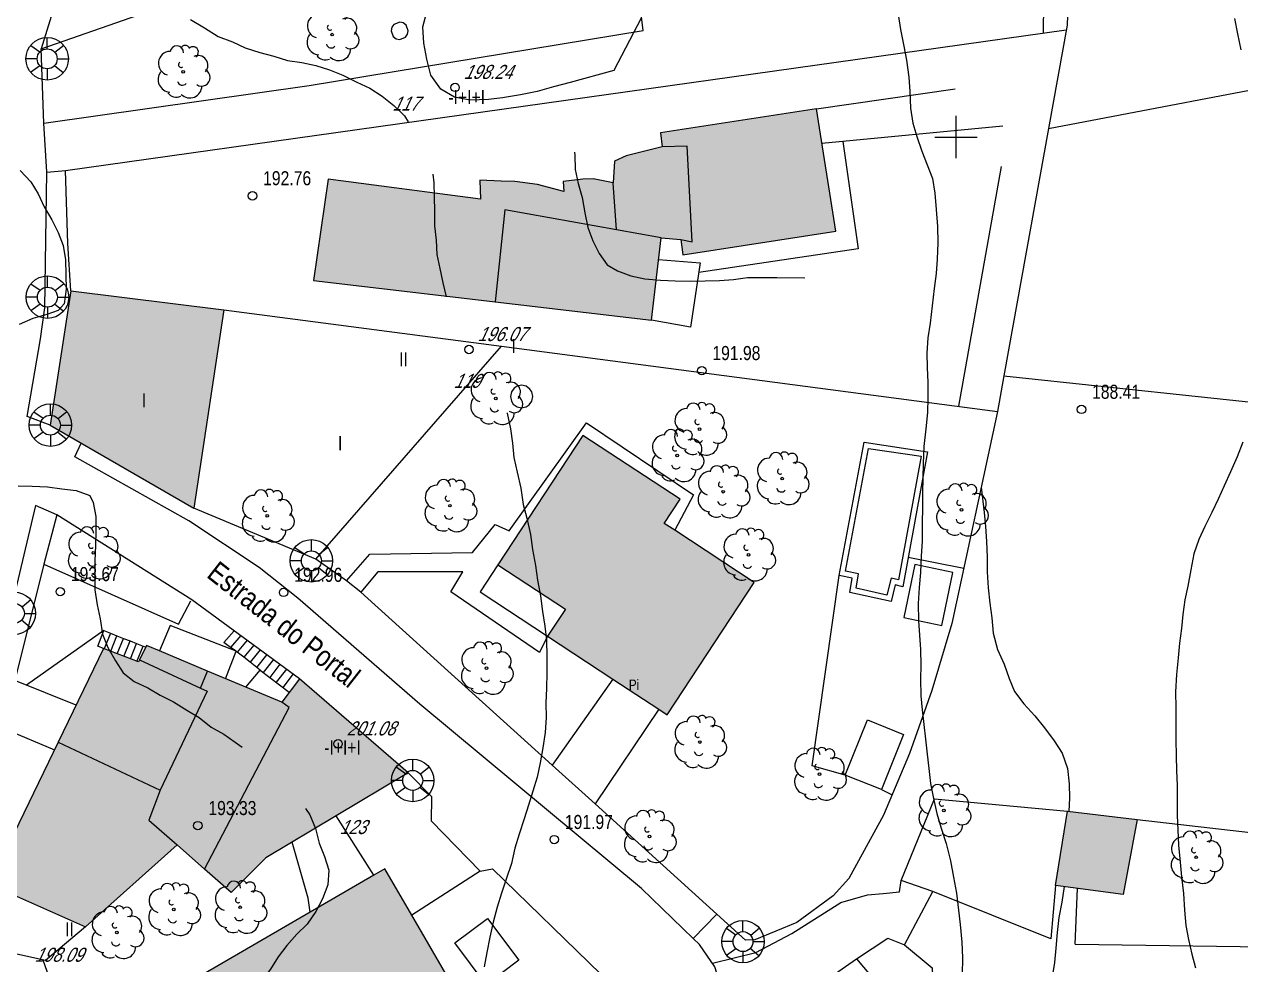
# Model space of a CAD drawing. Header units: metres. Extents: x 523256 to 524015, y 4669220 to 4669814.
# Drawn here: x 523333.8 to 523420.2, y 4669541.2 to 4669608 of the extents above; entities that cross this region are included whole.
import ezdxf

# ---------------------------------------------------------------- set-up
doc = ezdxf.new("R2010")
doc.units = ezdxf.units.M
doc.header["$MEASUREMENT"] = 0
for name, color, linetype in [('031006 Cota terreno', 9, 'Continuous'), ('031007 Cota edificio', 7, 'Continuous'), ('032011 Curva cada 1 m', 40, 'Continuous'), ('032015 Curva cada 5 m', 34, 'Continuous'), ('033006 Texto cota terreno', 9, 'Continuous'), ('033007 Texto cota edificio', 9, 'Continuous'), ('042013 Piscina', 4, 'Continuous'), ('052001 Edificacion', 2, 'Continuous'), ('052004 Porche Tejavana', 7, 'Continuous'), ('052006 Division alturas', 9, 'Continuous'), ('052007 Medianera principal', 7, 'Continuous'), ('052016 Cobertizo', 7, 'Continuous'), ('052020 Edificacion alero', 2, 'Continuous'), ('052027 Edificacion por pie_alero', 2, 'Continuous'), ('052028 Edificacion pie nuevo', 2, 'Continuous'), ('053000 Textos varios', 7, 'Continuous'), ('053006 Texto altura edificio', 7, 'Continuous'), ('053009 Texto altura edificio predominante', 7, 'Continuous'), ('063001 Texto via urbana', 7, 'Continuous'), ('063002 Texto portal', 7, 'Continuous'), ('072001 Borde aglomerado u hormigon', 7, 'Continuous'), ('072003 Camino', 7, 'Continuous'), ('072004 Bordillo Acera', 1, 'Continuous'), ('072013 Escaleras', 1, 'Continuous'), ('072027 Pavimento', 9, 'Continuous'), ('082001 Valla Alambrada', 7, 'ALAMBRADA'), ('082002 Muro Tapia', 6, 'Continuous'), ('082003 Puerta', 7, 'Continuous'), ('082009 Linde Antigua', 104, 'Continuous'), ('101001 Arbol', 3, 'Continuous'), ('102002 Zona arbolada', 3, 'MASA'), ('102006 Seto', 3, 'SETO'), ('112006 Deposito', 7, 'Continuous'), ('141001 Farola baculo', 7, 'Continuous'), ('990001 Sombreados', 7, 'Continuous'), ('992007 Cuadricula', 7, 'Continuous')]:
    doc.layers.add(name, color=color, linetype=linetype)
doc.styles.get("Standard").update_dxf_attribs({"font": 'arial.ttf'})
doc.linetypes.add('ALAMBRADA', pattern='A,3,[131,GEOGRAMA.SHX,S=0.5,R=0,X=0,Y=0],3', length=6)
doc.linetypes.add('MASA', pattern='A,0.0001,[130,GEOGRAMA.SHX,S=0.5,R=180,X=0,Y=0],-2.9', length=2.9001)
doc.linetypes.add('SETO', pattern='A,0,-1.2,1,[135,GEOGRAMA.SHX,S=0.4,R=0,X=0.5,Y=-0.5],1', length=3.2)

# ---------------------------------------------------------------- blocks, each defined once
blk = doc.blocks.new('COTAP')
at = {"color": 0}
blk.add_circle((0, 0), 0.3, dxfattribs=at)
blk = doc.blocks.new('ARBOL')
at = {"color": 0}
blk.add_circle((0, 0), 0.0939, dxfattribs=at)
for centre, radius, start, end in [((-0.448, 1.368), 0.48, 359.28777, 173.60777), ((0.156, 1.551), 0.336, 23.15651, 160.46651), ((0.701, 1.409), 0.384, 301.57804, 139.32804), ((-0.902, 0.61), 0.852, 92.28, 254.58), ((1.05, 0.46), 0.708, 319.85562, 114.76562), ((-0.146, 0.514), 0.192, 119.14, 310.56), ((1.31, -0.398), 0.612, 235.52754, 62.02753), ((-0.89, -0.542), 0.888, 142.64, 266.54), ((-0.062, -0.614), 0.336, 189.64, 323.88), ((-0.482, -1.082), 0.72, 213.78, 295.32), ((0.478, -0.998), 0.852, 224.67, 0.24)]:
    blk.add_arc(centre, radius, start, end, dxfattribs=at)
blk = doc.blocks.new('FAROLAG')
at = {"color": 0}
for p, q in [((-1.169, 0.956), (-0.51, 0.49)), ((0, 0.71), (0, 1.51)), ((1.173, 0.95), (0.553, 0.446)), ((-0.71, 0), (-1.51, 0)), ((0.71, 0), (1.51, 0)), ((-1.173, -0.95), (-0.51, -0.48)), ((0, -0.71), (0, -1.51)), ((1.127, -1.005), (0.511, -0.493))]:
    blk.add_line(p, q, dxfattribs=at)
for radius in [1.51, 0.71]:
    blk.add_circle((0, 0), radius, dxfattribs=at)

msp = doc.modelspace()

# ---------------------------------------------------------------- hatches: boundary and pattern name
at = {"layer": '990001 Sombreados', "true_color": 0xafafaf}
for points in [[(523355.37849, 4669597.02038), (523354.34849, 4669589.82038), (523378.35849, 4669586.99038), (523379.03849, 4669592.85038), (523380.44849, 4669592.72038), (523380.57849, 4669591.64038), (523391.45849, 4669593.31038), (523390.07849, 4669602.01038), (523379.00849, 4669600.31038), (523379.11849, 4669599.31038), (523376.56849, 4669598.67038), (523375.72849, 4669598.29038), (523375.63849, 4669596.74038), (523374.21849, 4669597.03038), (523373.48849, 4669597.02038), (523372.08849, 4669596.84038), (523372.11849, 4669596.14038), (523370.25849, 4669596.64038), (523368.65849, 4669596.84038), (523367.67849, 4669596.88038), (523366.15849, 4669596.94038), (523366.20849, 4669595.60038)], [(523345.83849, 4669573.64038), (523335.63849, 4669579.54038), (523337.10849, 4669589.07038), (523347.97849, 4669587.74038), (523345.95849, 4669574.43038)], [(523380.01849, 4669572.07038), (523379.26849, 4669572.56038), (523380.38849, 4669574.27038), (523373.48849, 4669578.81038), (523367.44849, 4669569.61038), (523372.23849, 4669566.47038), (523370.97849, 4669564.54038), (523375.61849, 4669561.50038), (523378.86849, 4669559.36038), (523379.46849, 4669558.96038), (523385.64849, 4669568.37038)], [(523343.44849, 4669553.60038), (523346.77849, 4669560.65038), (523346.30707, 4669560.86698), (523341.96702, 4669562.86106), (523341.89849, 4669562.72038), (523339.42849, 4669563.67038), (523336.19648, 4669557.01133)], [(523346.81033, 4669562.07479), (523346.30707, 4669560.86698), (523341.96702, 4669562.86106), (523342.46849, 4669563.89038), (523343.38849, 4669563.51038)], [(523346.30707, 4669560.86698), (523346.77849, 4669560.65038), (523343.44849, 4669553.60038), (523342.63849, 4669551.48038), (523344.64849, 4669549.73038), (523346.59775, 4669548.00896), (523352.61849, 4669559.49038), (523352.08849, 4669559.86038), (523346.81033, 4669562.07479)], [(523352.08849, 4669559.86038), (523353.35849, 4669561.53038), (523361.07849, 4669554.85038), (523360.94849, 4669554.78038), (523350.95849, 4669548.80038), (523348.49849, 4669546.33038), (523346.59775, 4669548.00896), (523352.61849, 4669559.49038)], [(523344.64849, 4669549.73038), (523338.14849, 4669543.90038), (523331.30849, 4669546.94038), (523336.19648, 4669557.01133), (523343.44849, 4669553.60038), (523342.63849, 4669551.48038)], [(523412.85849, 4669551.53038), (523407.91849, 4669552.13038), (523407.06849, 4669546.84038), (523411.86849, 4669546.21038)], [(523359.40849, 4669548.03038), (523358.62849, 4669547.57038), (523346.51849, 4669540.55038), (523347.63849, 4669538.68038), (523350.50849, 4669533.86038), (523351.50849, 4669532.18038), (523359.66849, 4669536.91038), (523359.10849, 4669537.87038), (523363.24849, 4669540.27038), (523363.74849, 4669540.56038), (523361.31849, 4669544.73038)]]:
    msp.add_hatch(color=253, dxfattribs=at).paths.add_polyline_path(points, flags=0)

# ---------------------------------------------------------------- linework, layer by layer
at = {"layer": '032011 Curva cada 1 m'}
for points, elevation in [([(523345.61, 4669608.36), (523346.6, 4669607.76), (523347.58, 4669607.15), (523348.58, 4669606.77), (523349.49, 4669606.34), (523350.53, 4669606.01), (523351.52, 4669605.74), (523352.49, 4669605.43), (523353.52, 4669605.29), (523354.51, 4669605.09), (523355.47, 4669604.79), (523356.42, 4669604.39), (523357.43, 4669603.9), (523358.35, 4669603.47), (523359.23, 4669602.91), (523360.04, 4669602.24), (523360.81, 4669601.5), (523361.07, 4669601.08)], 192), ([(523395.88, 4669608.7), (523396.06, 4669607.64), (523396.28, 4669606.47), (523396.48, 4669605.47), (523396.65, 4669604.26), (523396.71, 4669603.23), (523396.75, 4669602.05), (523396.92, 4669601), (523397.22, 4669600.04), (523397.57, 4669598.99), (523397.95, 4669598.02), (523398.33, 4669597.06), (523398.48, 4669596.02), (523398.59, 4669594.86), (523398.68, 4669593.66), (523398.7, 4669592.5), (523398.65, 4669591.34), (523398.59, 4669590.3), (523398.45, 4669589.24), (523398.3, 4669588.02), (523398.15, 4669586.79), (523398, 4669585.74), (523397.92, 4669584.66), (523397.95, 4669583.63), (523397.99, 4669582.58), (523398, 4669581.48), (523397.96, 4669580.44), (523397.84, 4669579.28), (523397.7, 4669578.03), (523397.65, 4669576.82), (523397.64, 4669575.79), (523397.62, 4669574.74), (523397.61, 4669573.73), (523397.6, 4669572.52), (523397.58, 4669571.29), (523397.52, 4669570.23), (523397.47, 4669569.08), (523397.38, 4669568.01), (523397.31, 4669566.87), (523397.33, 4669565.64), (523397.4, 4669564.62), (523397.48, 4669563.6), (523397.5, 4669562.5), (523397.48, 4669561.5), (523397.49, 4669560.32), (523397.59, 4669559.31), (523397.71, 4669558.27), (523397.82, 4669557.24), (523397.94, 4669556.16), (523398.06, 4669555.16), (523398.18, 4669554.09), (523398.4, 4669553.01), (523398.64, 4669551.95), (523398.93, 4669550.9), (523399.3, 4669549.82), (523399.6, 4669548.58), (523399.82, 4669547.42), (523400.04, 4669546.29), (523400.16, 4669545.09), (523400.28, 4669544.06), (523400.4, 4669542.82), (523400.45, 4669541.7), (523400.44, 4669540.52)], 189), ([(523419.77, 4669608.43), (523419.99, 4669607.33), (523420.23, 4669606.2)], 188), ([(523372.88, 4669598.92), (523372.91, 4669598.72), (523372.93, 4669597.69), (523373.15, 4669596.71), (523373.43, 4669595.71), (523373.62, 4669594.63), (523373.84, 4669593.59), (523374.18, 4669592.64), (523374.63, 4669591.74), (523375.21, 4669590.92), (523375.93, 4669590.51), (523376.88, 4669590.14), (523377.89, 4669589.94), (523379, 4669589.84), (523380.05, 4669589.78), (523381.14, 4669589.77), (523382.17, 4669589.78), (523383.19, 4669589.82), (523384.19, 4669589.89), (523385.19, 4669590.02), (523386.26, 4669590.02), (523387.27, 4669590.02), (523389.26, 4669590.01)], 191), ([(523333.51, 4669597.63), (523334.25, 4669596.82), (523334.79, 4669595.96), (523335.2, 4669595.05), (523335.74, 4669594.13), (523336.2, 4669593.23), (523336.56, 4669592.29), (523336.73, 4669591.29), (523336.75, 4669590.21), (523336.76, 4669589.19), (523336.63, 4669588.16), (523336.19, 4669587.69), (523335.4, 4669587.39), (523334.39, 4669587.11), (523333.42, 4669586.68)], 193), ([(523362.82, 4669597.37), (523362.9, 4669596.75), (523362.92, 4669595.75), (523362.93, 4669594.74), (523362.94, 4669593.7), (523363.06, 4669592.67), (523363.1, 4669591.65), (523363.32, 4669590.67), (523363.52, 4669589.65), (523363.76, 4669588.66)], 192), ([(523368.09, 4669580.42), (523368.1, 4669580.4), (523368.35, 4669579.27), (523368.49, 4669578.27), (523368.58, 4669577.25), (523368.81, 4669576.2), (523369.08, 4669575.07), (523369.23, 4669573.91), (523369.5, 4669572.93), (523369.77, 4669571.78), (523369.91, 4669570.7), (523370.11, 4669569.57), (523370.26, 4669568.52), (523370.46, 4669567.42), (523370.62, 4669566.31), (523370.79, 4669565.26), (523370.89, 4669564.26), (523370.92, 4669563.11), (523370.93, 4669561.98), (523370.9, 4669560.84), (523370.86, 4669559.82), (523370.87, 4669558.77), (523370.8, 4669557.7), (523370.63, 4669556.62), (523370.45, 4669555.55), (523370.24, 4669554.53), (523369.93, 4669553.53), (523369.61, 4669552.55), (523369.31, 4669551.58), (523368.95, 4669550.48), (523368.65, 4669549.49), (523368.4, 4669548.39), (523368.04, 4669547.29), (523367.69, 4669546.29), (523367.39, 4669545.31), (523367.11, 4669544.23), (523366.86, 4669543.18), (523366.66, 4669542.09), (523366.47, 4669541.06)], 192), ([(523420.38, 4669578.33), (523419.97, 4669577.29), (523419.5, 4669576.22), (523419.05, 4669575.24), (523418.62, 4669574.29), (523418.18, 4669573.34), (523417.67, 4669572.35), (523417.24, 4669571.42), (523416.89, 4669570.4), (523416.67, 4669569.27), (523416.47, 4669568.11), (523416.26, 4669567.12), (523416.1, 4669566.1), (523416.01, 4669565.1), (523415.88, 4669564.06), (523415.79, 4669563.01), (523415.67, 4669561.83), (523415.58, 4669560.6), (523415.61, 4669559.47), (523415.61, 4669558.31), (523415.62, 4669557.18), (523415.63, 4669556.06), (523415.67, 4669554.98), (523415.7, 4669553.96), (523415.71, 4669552.81), (523415.71, 4669551.8), (523415.75, 4669550.8), (523415.81, 4669549.71), (523415.92, 4669548.5), (523416.02, 4669547.45), (523416.15, 4669546.26), (523416.24, 4669545.08), (523416.33, 4669544), (523416.51, 4669543), (523416.75, 4669541.97), (523417.01, 4669540.98)], 188), ([(523333.35, 4669575.24), (523334.35, 4669575.21), (523335.45, 4669575.16), (523336.47, 4669575.02), (523337.47, 4669574.9), (523338.46, 4669574.54), (523338.69, 4669574.05), (523338.88, 4669573.04), (523338.87, 4669572.04), (523338.85, 4669571), (523338.81, 4669569.89), (523338.8, 4669568.87), (523338.81, 4669567.85), (523338.96, 4669566.78), (523339.18, 4669565.77), (523339.35, 4669564.7), (523339.73, 4669563.75), (523340.28, 4669562.79), (523340.82, 4669561.94), (523341.6, 4669561.33), (523342.58, 4669560.88), (523343.44, 4669560.37), (523344.39, 4669559.88), (523345.34, 4669559.29), (523346.23, 4669558.78), (523347.07, 4669558.09), (523347.97, 4669557.6), (523348.78, 4669557.01), (523349.28, 4669556.67)], 193), ([(523353.77, 4669552.32), (523354.07, 4669551.85), (523354.48, 4669550.88), (523354.75, 4669549.85), (523355.13, 4669548.91), (523355.43, 4669547.93), (523355.36, 4669546.88), (523354.99, 4669545.89), (523354.5, 4669545), (523353.89, 4669544.09), (523353.15, 4669543.37), (523352.45, 4669542.57), (523351.84, 4669541.76), (523351.28, 4669540.89), (523350.64, 4669540.06), (523350, 4669539.16), (523349.3, 4669538.35), (523348.77, 4669537.46), (523348.47, 4669536.44), (523348.27, 4669535.42), (523348.18, 4669534.38), (523348.29, 4669533.27), (523348.36, 4669532.17), (523348.41, 4669531.95)], 193)]:
    msp.add_lwpolyline(points, dxfattribs=dict(at, elevation=elevation))
at = {"layer": '032015 Curva cada 5 m'}
for points, elevation in [([(523401.78849, 4669575.14038), (523401.98849, 4669573.33038), (523402.09849, 4669572.33038), (523402.16849, 4669571.28038), (523402.20849, 4669570.16038), (523402.21849, 4669569.11038), (523402.27849, 4669567.98038), (523402.39849, 4669566.90038), (523402.53849, 4669565.85038), (523402.63849, 4669564.76038), (523402.93849, 4669563.61038), (523403.41849, 4669562.55038), (523403.77849, 4669561.55038), (523404.15849, 4669560.62038), (523404.81849, 4669559.75038), (523405.59849, 4669558.88038), (523406.27849, 4669558.03038), (523406.96849, 4669557.12038), (523407.53849, 4669556.25038), (523407.91849, 4669555.15038), (523408.03849, 4669554.05038), (523408.04849, 4669553.04038), (523407.99849, 4669552.12038)], 190), ([(523339.44849, 4669564.95038), (523333.94849, 4669561.08038)], 195), ([(523354.10849, 4669544.94038), (523353.95849, 4669545.95038), (523352.82849, 4669549.92038)], 195), ([(523407.68849, 4669546.76038), (523407.50849, 4669545.66038), (523407.30849, 4669544.56038), (523407.18849, 4669543.50038), (523407.08849, 4669542.38038), (523406.99849, 4669541.38038), (523406.82849, 4669540.34038), (523406.58849, 4669539.41038)], 190)]:
    msp.add_lwpolyline(points, dxfattribs=dict(at, elevation=elevation))
at = {"layer": '042013 Piscina', "flags": 128}
msp.add_lwpolyline([(523392.13849, 4669569.16038), (523393.76849, 4669577.89038), (523397.51849, 4669577.33038), (523395.90849, 4669568.54038), (523395.38849, 4669568.67038), (523395.08849, 4669567.46038), (523392.88849, 4669567.96038), (523393.05849, 4669568.98038), (523392.13849, 4669569.16038)], dxfattribs=at)
at = {"layer": '052001 Edificacion', "flags": 128}
for points in [[(523337.10849, 4669589.07038), (523335.63849, 4669579.54038), (523345.83849, 4669573.64038)], [(523407.91849, 4669552.13038), (523412.85849, 4669551.53038)]]:
    msp.add_lwpolyline(points, dxfattribs=at)
at = {"layer": '052004 Porche Tejavana', "flags": 128}
for points in [[(523378.85849, 4669591.31038), (523381.81849, 4669591.06038), (523381.12849, 4669586.50038), (523378.35849, 4669586.99038)], [(523367.44849, 4669569.61038), (523366.18849, 4669567.69038), (523370.97849, 4669564.54038)], [(523337.47849, 4669559.64038), (523333.11849, 4669561.41038), (523332.45849, 4669557.95038), (523335.93849, 4669556.48038)], [(523396.25849, 4669557.57038), (523394.69849, 4669553.66038), (523392.12849, 4669554.68038), (523393.69849, 4669558.60038), (523396.25849, 4669557.57038)], [(523366.69849, 4669544.50038), (523368.93849, 4669541.53038), (523366.61849, 4669539.78038), (523364.37849, 4669542.76038), (523366.69849, 4669544.50038)]]:
    msp.add_lwpolyline(points, dxfattribs=at)
at = {"layer": '052006 Division alturas', "flags": 128}
for points in [[(523380.44849, 4669592.72038), (523381.25849, 4669592.56038), (523380.89849, 4669599.35038), (523379.11849, 4669599.31038)], [(523375.86849, 4669593.42038), (523375.63849, 4669596.74038)], [(523379.03849, 4669592.85038), (523367.92849, 4669594.84038), (523367.24849, 4669588.30038)]]:
    msp.add_lwpolyline(points, dxfattribs=at)
at = {"layer": '052007 Medianera principal', "flags": 128}
for points in [[(523341.96702, 4669562.86106), (523346.30707, 4669560.86698)], [(523346.30707, 4669560.86698), (523346.81033, 4669562.07479)], [(523346.30707, 4669560.86698), (523346.77849, 4669560.65038), (523343.44849, 4669553.60038)], [(523346.59775, 4669548.00896), (523352.61849, 4669559.49038), (523352.08849, 4669559.86038)], [(523336.19648, 4669557.01133), (523343.44849, 4669553.60038)], [(523343.44849, 4669553.60038), (523342.63849, 4669551.48038), (523344.64849, 4669549.73038)]]:
    msp.add_lwpolyline(points, dxfattribs=at)
at = {"layer": '052016 Cobertizo', "flags": 128}
for points in [[(523397.07849, 4669569.63038), (523396.28849, 4669565.88038), (523398.98849, 4669565.31038), (523399.77849, 4669569.06038), (523397.07849, 4669569.63038)], [(523348.09849, 4669561.53038), (523348.84849, 4669563.48038), (523344.16849, 4669565.30038), (523343.38849, 4669563.51038)], [(523349.53849, 4669560.92038), (523350.54849, 4669562.13038), (523352.61849, 4669560.56038)], [(523392.92849, 4669541.63038), (523395.16849, 4669538.96038), (523392.67849, 4669536.78038), (523390.10849, 4669539.66038), (523392.92849, 4669541.63038)]]:
    msp.add_lwpolyline(points, dxfattribs=at)
at = {"layer": '052020 Edificacion alero', "flags": 128}
for points in [[(523355.37849, 4669597.02038), (523354.34849, 4669589.82038), (523378.35849, 4669586.99038), (523379.03849, 4669592.85038), (523380.44849, 4669592.72038), (523380.57849, 4669591.64038), (523391.45849, 4669593.31038), (523390.07849, 4669602.01038), (523379.00849, 4669600.31038), (523379.11849, 4669599.31038), (523376.56849, 4669598.67038), (523375.72849, 4669598.29038), (523375.63849, 4669596.74038), (523374.21849, 4669597.03038), (523373.48849, 4669597.02038), (523372.08849, 4669596.84038), (523372.11849, 4669596.14038), (523370.25849, 4669596.64038), (523368.65849, 4669596.84038), (523367.67849, 4669596.88038), (523366.15849, 4669596.94038), (523366.20849, 4669595.60038), (523355.37849, 4669597.02038)], [(523346.81033, 4669562.07479), (523343.38849, 4669563.51038)], [(523352.08849, 4669559.86038), (523346.81033, 4669562.07479)], [(523353.35849, 4669561.53038), (523352.08849, 4669559.86038)], [(523360.94849, 4669554.78038), (523350.95849, 4669548.80038), (523348.49849, 4669546.33038), (523346.59775, 4669548.00896)], [(523344.64849, 4669549.73038), (523338.14849, 4669543.90038)], [(523346.59775, 4669548.00896), (523344.64849, 4669549.73038)]]:
    msp.add_lwpolyline(points, dxfattribs=at)
at = {"layer": '052027 Edificacion por pie_alero', "flags": 128}
for points in [[(523337.10849, 4669589.07038), (523347.97849, 4669587.74038), (523345.95849, 4669574.43038), (523345.83849, 4669573.64038)], [(523380.01849, 4669572.07038), (523379.26849, 4669572.56038), (523380.38849, 4669574.27038), (523373.48849, 4669578.81038), (523367.44849, 4669569.61038), (523372.23849, 4669566.47038), (523370.97849, 4669564.54038), (523375.61849, 4669561.50038), (523378.86849, 4669559.36038), (523379.46849, 4669558.96038), (523385.64849, 4669568.37038), (523380.01849, 4669572.07038)], [(523412.85849, 4669551.53038), (523411.86849, 4669546.21038), (523407.06849, 4669546.84038), (523407.91849, 4669552.13038)], [(523359.40849, 4669548.03038), (523358.62849, 4669547.57038), (523346.51849, 4669540.55038), (523347.63849, 4669538.68038), (523350.50849, 4669533.86038), (523351.50849, 4669532.18038), (523359.66849, 4669536.91038), (523359.10849, 4669537.87038), (523363.24849, 4669540.27038), (523363.74849, 4669540.56038), (523361.31849, 4669544.73038), (523359.40849, 4669548.03038)]]:
    msp.add_lwpolyline(points, dxfattribs=at)
at = {"layer": '052028 Edificacion pie nuevo', "flags": 128}
for points in [[(523341.96702, 4669562.86106), (523341.89849, 4669562.72038), (523339.42849, 4669563.67038), (523336.19648, 4669557.01133)], [(523343.38849, 4669563.51038), (523342.46849, 4669563.89038), (523341.96702, 4669562.86106)], [(523360.94849, 4669554.78038), (523361.07849, 4669554.85038), (523353.35849, 4669561.53038)], [(523336.19648, 4669557.01133), (523331.30849, 4669546.94038), (523338.14849, 4669543.90038)]]:
    msp.add_lwpolyline(points, dxfattribs=at)
at = {"layer": '072001 Borde aglomerado u hormigon', "flags": 128}
for points in [[(523335.63849, 4669579.54038), (523334.00849, 4669580.16038), (523334.94849, 4669585.67038), (523335.24849, 4669587.87038), (523335.38849, 4669597.51038)], [(523381.31246, 4669543.07445), (523377.65849, 4669546.63038), (523361.88849, 4669559.71038), (523353.22849, 4669567.24038), (523350.48849, 4669569.43038), (523345.47849, 4669572.74038), (523337.37849, 4669577.29038), (523337.83849, 4669578.27038)], [(523381.31246, 4669543.07445), (523382.99849, 4669544.80038)], [(523384.55849, 4669535.20038), (523383.66849, 4669538.51038), (523382.86849, 4669541.06038), (523381.75849, 4669542.64038), (523381.31246, 4669543.07445)]]:
    msp.add_lwpolyline(points, dxfattribs=at)
at = {"layer": '072003 Camino', "flags": 128}
msp.add_lwpolyline([(523382.69849, 4669541.31038), (523385.77849, 4669542.08038), (523388.33849, 4669543.42038), (523391.81849, 4669545.63038), (523393.69849, 4669546.17038), (523394.80849, 4669546.26038), (523395.98849, 4669546.38038), (523396.09849, 4669547.20038)], dxfattribs=at)
at = {"layer": '072004 Bordillo Acera', "flags": 128}
for points in [[(523356.68849, 4669568.47038), (523358.34849, 4669570.37038), (523365.62849, 4669570.50038), (523367.25849, 4669572.49038), (523368.24849, 4669572.04038), (523373.74849, 4669579.70038), (523381.33849, 4669574.60038), (523380.01849, 4669572.07038)], [(523391.68849, 4669568.85038), (523393.45849, 4669578.33038), (523397.96849, 4669577.65038), (523396.21849, 4669568.06038), (523395.66849, 4669568.20038), (523395.37849, 4669567.00038), (523392.44849, 4669567.66038), (523392.61849, 4669568.67038), (523391.68849, 4669568.85038)], [(523336.09849, 4669573.16038), (523334.58849, 4669573.84038), (523329.08849, 4669550.69038), (523326.50849, 4669539.38038), (523323.97849, 4669526.85038), (523321.44849, 4669519.14038), (523316.40849, 4669503.48038), (523310.64849, 4669484.68038), (523305.56849, 4669478.01038), (523304.53849, 4669474.50038), (523301.76849, 4669461.42038), (523299.98849, 4669451.13038), (523299.35849, 4669447.07038), (523299.16849, 4669443.63038), (523299.21849, 4669440.40038), (523299.49849, 4669437.39038), (523300.38849, 4669434.48038), (523301.88849, 4669435.14038)], [(523335.17849, 4669569.67038), (523333.11849, 4669561.41038)], [(523370.97849, 4669564.54038), (523370.39849, 4669563.38038), (523364.09849, 4669567.69038), (523364.94849, 4669569.11038), (523358.91849, 4669569.13038), (523357.70849, 4669567.67038)]]:
    msp.add_lwpolyline(points, dxfattribs=at)
at = {"layer": '072013 Escaleras', "flags": 128}
for points in [[(523339.90849, 4669564.76038), (523339.46849, 4669563.66038), (523339.00849, 4669563.84038), (523339.44849, 4669564.95038), (523339.90849, 4669564.76038)], [(523339.90849, 4669564.76038), (523340.37849, 4669564.58038)], [(523339.93849, 4669563.48038), (523340.37849, 4669564.58038)], [(523340.37849, 4669564.58038), (523340.83849, 4669564.39038)], [(523340.39849, 4669563.30038), (523340.83849, 4669564.39038)], [(523340.83849, 4669564.39038), (523341.30849, 4669564.21038)], [(523340.86849, 4669563.11038), (523341.30849, 4669564.21038)], [(523341.30849, 4669564.21038), (523341.76849, 4669564.03038)], [(523348.45143, 4669563.75562), (523347.96849, 4669564.09038), (523348.69849, 4669564.94038)], [(523349.16849, 4669564.60038), (523348.45143, 4669563.75562)], [(523349.62849, 4669564.26038), (523348.92864, 4669563.41673)], [(523341.32849, 4669562.93038), (523341.76849, 4669564.03038)], [(523341.76849, 4669564.03038), (523342.23849, 4669563.84038)], [(523341.79849, 4669562.75038), (523342.23849, 4669563.84038)], [(523342.23849, 4669563.84038), (523342.40849, 4669563.78038)], [(523348.45143, 4669563.75562), (523348.43849, 4669563.74038)], [(523348.92864, 4669563.41673), (523348.84849, 4669563.48038), (523348.45143, 4669563.75562)], [(523348.92864, 4669563.41673), (523348.89849, 4669563.38038)], [(523349.3869, 4669563.05283), (523348.92864, 4669563.41673)], [(523350.09849, 4669563.92038), (523349.3869, 4669563.05283)], [(523350.55849, 4669563.58038), (523349.83923, 4669562.69362)], [(523349.3869, 4669563.05283), (523349.36849, 4669563.03038)], [(523349.83923, 4669562.69362), (523349.3869, 4669563.05283)], [(523349.83923, 4669562.69362), (523349.82849, 4669562.68038)], [(523350.54849, 4669562.13038), (523349.83923, 4669562.69362)], [(523351.02849, 4669563.24038), (523350.29849, 4669562.33038)], [(523351.49849, 4669562.89038), (523350.75849, 4669561.97038)], [(523351.95849, 4669562.55038), (523351.22849, 4669561.62038)], [(523352.42849, 4669562.21038), (523351.68849, 4669561.27038)], [(523352.88849, 4669561.87038), (523352.15849, 4669560.91038)]]:
    msp.add_lwpolyline(points, dxfattribs=at)
at = {"layer": '072027 Pavimento', "flags": 128}
for points in [[(523335.17849, 4669601.00038), (523354.02849, 4669603.66038), (523377.75849, 4669607.58038), (523377.53849, 4669609.50038), (523378.53849, 4669609.84038), (523376.11849, 4669617.04038), (523391.84849, 4669622.81038), (523397.16849, 4669623.79038), (523398.09849, 4669615.75038), (523406.27849, 4669615.85038), (523406.17849, 4669607.39038)], [(523391.95849, 4669599.69038), (523393.04849, 4669592.07038), (523381.71849, 4669590.38038)], [(523396.59849, 4669570.16038), (523400.54849, 4669569.39038)], [(523392.12849, 4669554.68038), (523389.77849, 4669555.35038), (523391.68849, 4669568.85038)], [(523394.69849, 4669553.66038), (523395.46849, 4669553.29038)], [(523366.18849, 4669547.85038), (523361.31849, 4669544.73038)], [(523408.44849, 4669542.67038), (523408.62849, 4669546.63038)]]:
    msp.add_lwpolyline(points, dxfattribs=at)
at = {"layer": '082001 Valla Alambrada', "flags": 128}
for points in [[(523344.41849, 4669619.87038), (523337.82849, 4669615.47038), (523334.98849, 4669606.28038), (523372.12849, 4669619.23038)], [(523400.18849, 4669580.88038), (523403.22849, 4669597.91038)]]:
    msp.add_lwpolyline(points, dxfattribs=at)
at = {"layer": '082002 Muro Tapia', "flags": 128}
for points in [[(523408.14849, 4669624.44038), (523408.35849, 4669621.26038), (523407.88849, 4669607.94038), (523406.55849, 4669600.62038), (523403.38849, 4669583.03038), (523402.93849, 4669580.52038)], [(523335.38849, 4669597.51038), (523336.71849, 4669597.63038), (523407.82849, 4669607.62038)], [(523335.17849, 4669601.00038), (523334.98849, 4669606.28038)], [(523337.10849, 4669589.07038), (523336.89849, 4669592.45038)], [(523347.97849, 4669587.74038), (523367.68849, 4669585.15038)], [(523371.30849, 4669555.39038), (523357.70849, 4669567.67038), (523356.68849, 4669568.47038), (523354.51849, 4669570.01038), (523367.68849, 4669585.15038)], [(523367.68849, 4669585.15038), (523402.93849, 4669580.52038)], [(523402.93849, 4669580.52038), (523399.70849, 4669565.46038), (523398.26849, 4669560.69038), (523396.69849, 4669556.21038), (523394.84849, 4669551.83038), (523392.36849, 4669547.34038), (523391.26849, 4669546.11038), (523388.68849, 4669544.22038), (523385.68849, 4669542.99038), (523385.02849, 4669542.96038), (523374.34849, 4669552.64038)], [(523353.35849, 4669561.53038), (523345.68849, 4669567.14038), (523336.09849, 4669573.16038), (523335.17849, 4669569.67038), (523344.73849, 4669565.40038), (523345.61849, 4669567.07038)], [(523375.61849, 4669561.50038), (523371.30849, 4669555.39038)], [(523378.86849, 4669559.36038), (523374.34849, 4669552.64038)], [(523362.72849, 4669551.40038), (523362.74849, 4669553.13038), (523361.07849, 4669554.85038)], [(523371.30849, 4669555.39038), (523374.34849, 4669552.64038)], [(523407.06849, 4669546.84038), (523406.72849, 4669543.04038), (523398.34849, 4669546.42038), (523396.09849, 4669547.20038), (523398.46849, 4669553.00038), (523407.91849, 4669552.13038)], [(523358.62849, 4669547.57038), (523355.94849, 4669551.79038)], [(523412.85849, 4669551.53038), (523421.74849, 4669550.52038), (523441.60849, 4669548.26038), (523442.36849, 4669526.51038)], [(523366.18849, 4669547.85038), (523367.05849, 4669548.02038), (523374.76849, 4669540.54038), (523364.66849, 4669533.01038), (523342.89867, 4669520.27049)], [(523338.14849, 4669543.90038), (523335.29849, 4669541.51038), (523329.71868, 4669542.74085)], [(523392.92849, 4669541.63038), (523395.13849, 4669543.09038), (523396.33849, 4669542.62038), (523398.29849, 4669540.98038), (523398.33849, 4669539.87038), (523397.48849, 4669539.07038), (523395.78849, 4669538.51038), (523393.13849, 4669536.40038), (523392.67849, 4669536.78038)], [(523408.44849, 4669542.67038), (523425.20849, 4669542.44038)], [(523342.89867, 4669520.27049), (523342.47849, 4669521.44038), (523339.08849, 4669530.32038), (523335.12849, 4669541.54038)]]:
    msp.add_lwpolyline(points, dxfattribs=at)
at = {"layer": '082003 Puerta', "flags": 128}
for points in [[(523335.38849, 4669597.51038), (523335.17849, 4669601.00038)], [(523336.89849, 4669592.45038), (523336.71849, 4669597.63038)], [(523366.18849, 4669547.85038), (523362.72849, 4669551.40038)], [(523396.33849, 4669542.62038), (523398.34849, 4669546.42038)]]:
    msp.add_lwpolyline(points, dxfattribs=at)
at = {"layer": '082009 Linde Antigua', "flags": 128}
for points in [[(523406.55849, 4669600.62038), (523426.42849, 4669604.40038)], [(523403.38849, 4669583.03038), (523424.77849, 4669580.77038)]]:
    msp.add_lwpolyline(points, dxfattribs=at)
at = {"layer": '102002 Zona arbolada', "flags": 128}
msp.add_lwpolyline([(523375.67849, 4669604.72038), (523372.57849, 4669603.89038), (523371.38849, 4669603.56038), (523370.22849, 4669603.23038), (523369.05849, 4669603.00038), (523367.76849, 4669602.79038), (523366.76849, 4669602.66038), (523365.44849, 4669602.62038), (523364.34849, 4669602.84038), (523363.37849, 4669603.41038), (523362.68849, 4669604.41038), (523362.38849, 4669605.54038), (523362.18849, 4669606.67038), (523362.11849, 4669607.83038), (523362.39849, 4669608.90038), (523363.04849, 4669609.68038), (523364.00849, 4669610.56038), (523365.06849, 4669611.31038), (523366.16849, 4669611.83038), (523367.29849, 4669612.32038), (523368.25849, 4669612.68038), (523369.35849, 4669613.01038), (523370.38849, 4669613.47038), (523371.38849, 4669613.74038), (523372.54849, 4669614.13038), (523373.57849, 4669614.40038), (523374.64849, 4669614.50038), (523375.71849, 4669614.25038), (523376.52849, 4669613.64038), (523377.14849, 4669612.71038), (523377.47849, 4669611.58038), (523377.54849, 4669610.54038), (523377.61849, 4669609.48038), (523377.62849, 4669608.44038), (523375.67849, 4669604.72038)], dxfattribs=at)
at = {"layer": '102006 Seto', "flags": 128}
for points in [[(523390.07849, 4669602.01038), (523399.92849, 4669603.43038)], [(523403.31849, 4669600.78038), (523390.46849, 4669599.55038)], [(523354.51849, 4669570.01038), (523345.83849, 4669573.64038)]]:
    msp.add_lwpolyline(points, dxfattribs=at)
at = {"layer": '112006 Deposito', "flags": 128}
for points in [[(523361.07849, 4669607.55038), (523360.92849, 4669607.96038), (523360.71849, 4669608.11038), (523360.46849, 4669608.16038), (523360.05849, 4669608.01038), (523359.90849, 4669607.80038), (523359.84849, 4669607.55038), (523360.00849, 4669607.14038), (523360.21849, 4669606.99038), (523360.46849, 4669606.93038), (523360.87849, 4669607.09038), (523361.02849, 4669607.30038), (523361.07849, 4669607.55038)], [(523369.91849, 4669581.57038), (523369.84849, 4669581.90038), (523369.71849, 4669582.10038), (523369.44849, 4669582.30038), (523369.12849, 4669582.37038), (523368.80849, 4669582.30038), (523368.59849, 4669582.16038), (523368.39849, 4669581.90038), (523368.33849, 4669581.57038), (523368.39849, 4669581.25038), (523368.53849, 4669581.04038), (523368.80849, 4669580.85038), (523369.12849, 4669580.78038), (523369.44849, 4669580.85038), (523369.65849, 4669580.98038), (523369.84849, 4669581.25038), (523369.91849, 4669581.57038)]]:
    msp.add_lwpolyline(points, dxfattribs=at)
at = {"layer": '992007 Cuadricula'}
for points in [[(523400, 4669598.5), (523400, 4669601.5)], [(523398.5, 4669600), (523401.5, 4669600)]]:
    msp.add_lwpolyline(points, dxfattribs=at)

# ---------------------------------------------------------------- block references
at = {"layer": '031006 Cota terreno'}
for p in [(523350.01, 4669595.83, 192.76), (523381.93, 4669583.41, 191.98), (523408.91, 4669580.66, 188.41), (523336.35, 4669567.71, 193.67), (523352.22, 4669567.66, 192.96), (523346.12, 4669551.09, 193.33), (523371.45, 4669550.1, 191.97)]:
    msp.add_blockref('COTAP', p, dxfattribs=at)
at = {"layer": '031007 Cota edificio'}
for p in [(523364.4, 4669603.53, 198.24), (523365.39, 4669584.91, 196.07), (523356.09, 4669556.9, 201.08)]:
    msp.add_blockref('COTAP', p, dxfattribs=at)
at = {"layer": '101001 Arbol'}
for p in [(523355.65849, 4669607.28038), (523345.07849, 4669604.63038), (523367.28849, 4669581.43038), (523381.77849, 4669579.26038), (523380.17849, 4669577.38038), (523387.64849, 4669575.74038), (523383.44849, 4669574.81038), (523364.03849, 4669573.82038), (523351.05849, 4669573.09038), (523400.38849, 4669573.52038), (523338.69849, 4669570.47038), (523385.25849, 4669570.33038), (523366.62849, 4669562.27038), (523381.78849, 4669557.03038), (523390.29849, 4669554.75038), (523399.13849, 4669552.16038), (523378.20849, 4669550.32038), (523417.05849, 4669548.84038), (523344.40849, 4669545.14038), (523349.12849, 4669545.29038), (523340.37849, 4669543.50038)]:
    msp.add_blockref('ARBOL', p, dxfattribs=at)
at = {"layer": '141001 Farola baculo'}
for p in [(523335.41849, 4669605.56038), (523335.43849, 4669588.63038), (523335.64849, 4669579.54038), (523354.18849, 4669569.90038), (523333.08849, 4669566.17038), (523361.38849, 4669554.30038), (523384.85849, 4669542.85038)]:
    msp.add_blockref('FAROLAG', p, dxfattribs=at)

# ---------------------------------------------------------------- texts
at = {"layer": '033006 Texto cota terreno', "width": 0.8}
for s, p in [('192.76', (523350.76, 4669596.58, 192.76)), ('191.98', (523382.68, 4669584.16, 191.98)), ('188.41', (523409.66, 4669581.41, 188.41)), ('193.67', (523337.1, 4669568.46, 193.67)), ('192.96', (523352.97, 4669568.41, 192.96)), ('193.33', (523346.87, 4669551.84, 193.33)), ('191.97', (523372.2, 4669550.85, 191.97))]:
    msp.add_text(s, height=1, dxfattribs=at).set_placement(p)
at = {"layer": '033007 Texto cota edificio', "oblique": 25, "width": 0.8}
for s, p in [('198.24', (523365, 4669604.13, 198.24)), ('196.07', (523365.99, 4669585.51, 196.07)), ('201.08', (523356.69, 4669557.5, 201.08)), ('198.09', (523334.51, 4669541.42, 198.09))]:
    msp.add_text(s, height=1, dxfattribs=at).set_placement(p)
at = {"layer": '053000 Textos varios', "width": 0.8}
msp.add_text('Pi', height=0.75, dxfattribs=at).set_placement((523376.74233, 4669560.71983))
at = {"layer": '053006 Texto altura edificio', "width": 0.8}
for s, p in [('I', (523368.41, 4669584.67)), ('II', (523360.43, 4669583.71)), ('I', (523356.08, 4669577.76))]:
    msp.add_text(s, height=1, dxfattribs=at).set_placement(p)
at = {"layer": '053009 Texto altura edificio predominante', "width": 0.8}
for p in [(523363.92, 4669602.34), (523355.1, 4669556.14)]:
    msp.add_text('-I+I+I', height=1, rotation=359.99, dxfattribs=at).set_placement(p)
for s, p in [('I', (523342.15, 4669580.81)), ('II', (523336.7, 4669543.23))]:
    msp.add_text(s, height=1, dxfattribs=at).set_placement(p)
at = {"layer": '063001 Texto via urbana', "width": 0.8}
msp.add_text('Estrada do Portal', height=1.5, rotation=321.9290769, dxfattribs=at).set_placement((523346.67392, 4669568.78641))
at = {"layer": '063002 Texto portal', "oblique": 25, "width": 0.8}
for s, p in [('117', (523359.93, 4669601.88)), ('119', (523364.28931, 4669582.18514)), ('123', (523356.18, 4669550.49))]:
    msp.add_text(s, height=1, dxfattribs=at).set_placement(p)

doc.saveas('drawing.dxf')
